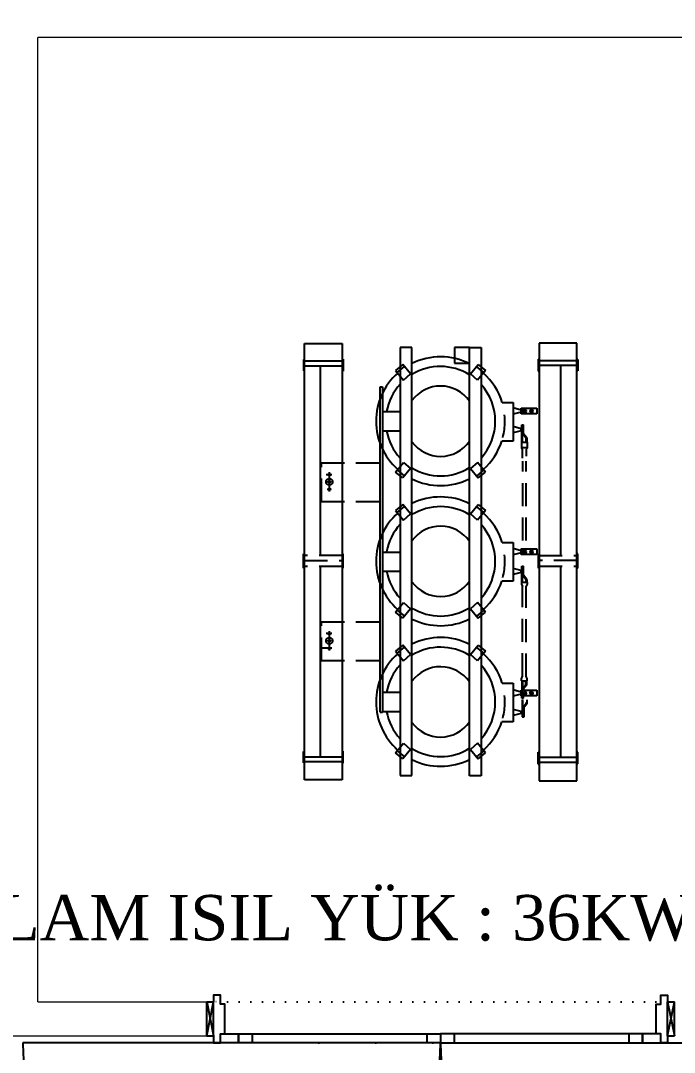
# Model space of a CAD drawing. Extents: x -5598 to 26293, y -3808 to 13850.
# Drawn here: x 2322.5 to 2610.5, y 2112.8 to 2567.5 of the extents above; entities that cross this region are included whole.
import ezdxf
from ezdxf.enums import TextEntityAlignment as Align

# ---------------------------------------------------------------- set-up
doc = ezdxf.new("R2010")
doc.units = 0
doc.header["$LTSCALE"] = 100
doc.header["$MEASUREMENT"] = 0
doc.linetypes.add('DOT', pattern=[0.25, 0, -0.25])
doc.linetypes.add('HIDDEN', pattern=[0.375, 0.25, -0.125])
for name, color, linetype in [('ELEKTRIK', 7, 'Continuous'), ('KA-PEN-11 @ 1', 5, 'Continuous'), ('KOR KASA', 1, 'Continuous'), ('OLCU DIS', 7, 'Continuous'), ('YAZI', 7, 'Continuous')]:
    doc.layers.add(name, color=color, linetype=linetype)
doc.layers.add('Y-DUVAR GAZBETON', color=161, linetype='Continuous', lineweight=20)
doc.styles.add('OLC-50', font='romans.shx', dxfattribs={"width": 0.5, "height": 0.15})
doc.styles.add('olcu', font='romans.shx', dxfattribs={"width": 0.5})
doc.styles.add('YAZI', font='times.ttf')
doc.dimstyles.new('1-200', dxfattribs={"dimtxt": 40, "dimasz": 2, "dimexe": 0, "dimexo": 0, "dimgap": 10, "dimtad": 1, "dimdec": 4, "dimrnd": 0.1, "dimzin": 9, "dimdsep": 46, "dimtxsty": 'olcu', "dimblk1": 'SOL', "dimblk2": 'SAG', "dimsah": 1, "dimcen": 0, "dimse1": 1, "dimse2": 1, "dimclre": 13, "dimadec": 0, "dimazin": 0, "dimtfac": 1, "dimtdec": 4, "dimtix": 1, "dimtmove": 2, "dimatfit": 2, "dimldrblk": 'SOL', "dimfxl": 0, "dimtolj": 1, "dimarcsym": 0})

# ---------------------------------------------------------------- blocks, each defined once
blk = doc.blocks.new('TRAFO')
at = {"color": 0}
for p, q in [((-118.44, 127.58), (-118.44, 148)), ((-118.44, 148), (118.87, 148)), ((-109.13, 148.51), (-109.13, 148)), ((-109.13, 148.51), (-102.93, 148.51)), ((-108.46, 148), (-108.46, 127.58)), ((-105.83, 148), (-105.83, 127.58)), ((-102.93, 148.51), (-102.93, 148)), ((-3.36, 148.51), (4.46, 148.51)), ((110.09, 148.51), (103.88, 148.51)), ((103.88, 148.51), (103.88, 148)), ((106.74, 148), (106.74, 127.58)), ((109.36, 148), (109.36, 127.58)), ((110.09, 148.51), (110.09, 148)), ((118.87, 148), (118.87, 127.58)), ((-105.83, 139.27), (-2.36, 139.27)), ((3.52, 139.27), (106.74, 139.27)), ((118.87, 127.58), (-118.44, 127.58)), ((-109.35, 127.02), (-109.35, 127.58)), ((-109.35, 127.02), (-102.87, 127.02)), ((-102.87, 127.02), (-102.87, 127.58)), ((-3.36, 127.07), (4.46, 127.07)), ((103.81, 127.02), (103.81, 127.58)), ((110.29, 127.02), (103.81, 127.02)), ((110.29, 127.02), (110.29, 127.58)), ((-81.62, 106.92), (-81.62, 105.71)), ((-81.62, 106.92), (95.27, 106.92)), ((95.27, 106.92), (95.27, 105.71)), ((95.27, 105.71), (-81.62, 105.71)), ((71.37, 105.71), (71.37, 96.03)), ((81.79, 105.71), (81.79, 96.03)), ((-116.06, 96.03), (-116.06, 89.61)), ((116.67, 96.03), (-116.06, 96.03)), ((-106.89, 94.53), (-103.65, 98.62)), ((-102.55, 97.71), (-105.83, 93.68)), ((-103.65, 98.62), (-98.41, 94.28)), ((-48.4, 98.62), (-53.64, 94.28)), ((-49.5, 97.71), (-46.21, 93.68)), ((-45.16, 94.53), (-48.4, 98.62)), ((-30.45, 94.53), (-27.22, 98.62)), ((-26.11, 97.71), (-29.4, 93.68)), ((-27.22, 98.62), (-21.97, 94.28)), ((28.04, 98.62), (22.79, 94.28)), ((26.93, 97.71), (30.22, 93.68)), ((31.28, 94.53), (28.04, 98.62)), ((45.7, 94.53), (48.94, 98.62)), ((50.05, 97.71), (46.76, 93.68)), ((48.94, 98.62), (54.19, 94.28)), ((104.2, 98.62), (98.95, 94.28)), ((103.09, 97.71), (106.38, 93.68)), ((107.43, 94.53), (104.2, 98.62)), ((116.67, 89.61), (116.67, 96.03)), ((-101.81, 90.43), (-106.89, 94.53)), ((-98.41, 94.28), (-101.81, 90.43)), ((-53.64, 94.28), (-50.24, 90.43)), ((-50.24, 90.43), (-45.16, 94.53)), ((-25.37, 90.43), (-30.45, 94.53)), ((-21.97, 94.28), (-25.37, 90.43)), ((22.79, 94.28), (26.19, 90.43)), ((26.19, 90.43), (31.28, 94.53)), ((50.79, 90.43), (45.7, 94.53)), ((54.19, 94.28), (50.79, 90.43)), ((98.95, 94.28), (102.35, 90.43)), ((102.35, 90.43), (107.43, 94.53)), ((-116.06, 89.61), (116.67, 89.61)), ((108.13, 66.51), (108.13, 58.36)), ((116.7, 66.51), (108.13, 66.51)), ((116.7, 58.36), (116.7, 66.51)), ((-116.13, 52.1), (-116.13, 58.36)), ((-116.13, 58.36), (116.7, 58.36)), ((-101.81, 57.8), (-106.89, 53.7)), ((-98.41, 53.94), (-101.81, 57.8)), ((-53.64, 53.94), (-50.24, 57.8)), ((-50.24, 57.8), (-45.16, 53.7)), ((-25.37, 57.8), (-30.45, 53.7)), ((-21.97, 53.94), (-25.37, 57.8)), ((22.79, 53.94), (26.19, 57.8)), ((26.19, 57.8), (31.28, 53.7)), ((50.79, 57.8), (45.7, 53.7)), ((54.19, 53.94), (50.79, 57.8)), ((98.95, 53.94), (102.35, 57.8)), ((102.35, 57.8), (107.43, 53.7)), ((116.7, 58.36), (116.7, 52.1)), ((116.7, 52.1), (-116.13, 52.1)), ((-106.89, 53.7), (-103.65, 49.6)), ((-102.55, 50.52), (-105.83, 54.55)), ((-103.65, 49.6), (-98.41, 53.94)), ((-48.4, 49.6), (-53.64, 53.94)), ((-49.5, 50.52), (-46.21, 54.55)), ((-45.16, 53.7), (-48.4, 49.6)), ((-30.45, 53.7), (-27.22, 49.6)), ((-26.11, 50.52), (-29.4, 54.55)), ((-27.22, 49.6), (-21.97, 53.94)), ((28.04, 49.6), (22.79, 53.94)), ((26.93, 50.52), (30.22, 54.55)), ((31.28, 53.7), (28.04, 49.6)), ((45.7, 53.7), (48.94, 49.6)), ((50.05, 50.52), (46.76, 54.55)), ((48.94, 49.6), (54.19, 53.94)), ((104.2, 49.6), (98.95, 53.94)), ((103.09, 50.52), (106.38, 54.55)), ((107.43, 53.7), (104.2, 49.6)), ((-86.8, 34.65), (-86.8, 40.8)), ((-65.84, 40.62), (-65.84, 34.65)), ((-10.36, 34.65), (-10.36, 40.8)), ((10.59, 40.62), (10.59, 34.65)), ((65.79, 34.65), (65.79, 40.8)), ((86.75, 40.62), (86.75, 34.65)), ((-65.84, 34.65), (-86.8, 34.65)), ((-82.34, 30.28), (-83.46, 34.65)), ((-81.27, 30.28), (-80.07, 34.65)), ((-71.77, 30.34), (-72.87, 34.65)), ((-70.66, 30.34), (-69.48, 34.65)), ((10.59, 34.65), (-10.36, 34.65)), ((-5.72, 30.28), (-6.84, 34.65)), ((-4.64, 30.28), (-3.45, 34.65)), ((5.05, 30.34), (3.94, 34.65)), ((6.15, 30.34), (7.33, 34.65)), ((86.75, 34.65), (65.79, 34.65)), ((71.41, 30.28), (70.29, 34.65)), ((72.49, 30.28), (73.68, 34.65)), ((81.5, 30.34), (80.4, 34.65)), ((82.61, 30.34), (83.78, 34.65)), ((-84.2, 29.82), (-84.2, 28.73)), ((-74.95, 29.82), (-84.2, 29.82)), ((-78.82, 29.31), (-84.2, 29.31)), ((-84.2, 28.73), (-78.96, 28.73)), ((-82.34, 30.28), (-81.27, 30.28)), ((-78.96, 28.73), (-77.13, 27.11)), ((-78.82, 29.31), (-75.05, 29.31)), ((-77.12, 27.67), (-78.82, 29.31)), ((-73.97, 29.84), (-73.97, 28.98)), ((-73.97, 29.84), (-72.77, 29.84)), ((-73.97, 29.56), (-72.77, 29.56)), ((-73.97, 28.98), (-72.77, 28.98)), ((-72.77, 21.76), (-72.77, 30.34)), ((-72.77, 30.34), (-69.7, 30.34)), ((-72.77, 29.7), (-69.7, 29.7)), ((-72.28, 28.41), (-70.14, 28.41)), ((-69.7, 30.34), (-69.7, 21.76)), ((-64.55, 29.92), (-69.7, 29.92)), ((-64.55, 29.54), (-69.7, 29.54)), ((-69, 28.93), (-69.7, 28.93)), ((-66.72, 27.17), (-69, 28.93)), ((-66.72, 27.81), (-68.96, 29.54)), ((-64.55, 30.13), (-63.41, 30.13)), ((-64.55, 29.92), (-64.55, 30.13)), ((-64.55, 29.92), (-64.55, 27.06)), ((-63.41, 30.13), (-62.09, 29.54)), ((-12.02, 30.13), (-13.35, 29.54)), ((-10.89, 30.13), (-12.02, 30.13)), ((-10.89, 29.92), (-10.89, 30.13)), ((-10.89, 29.92), (-10.89, 27.06)), ((-10.89, 29.92), (-2.19, 29.92)), ((-10.89, 29.54), (-2.19, 29.54)), ((-9.46, 27.81), (-7.22, 29.54)), ((-9.46, 27.17), (-7.18, 28.93)), ((-7.18, 28.93), (-2.19, 28.93)), ((-5.72, 30.28), (-4.64, 30.28)), ((-2.19, 29.92), (-2.19, 28.93)), ((4.05, 30.34), (7.12, 30.34)), ((4.05, 21.76), (4.05, 30.34)), ((4.05, 29.7), (7.12, 29.7)), ((4.53, 28.41), (6.67, 28.41)), ((7.12, 30.34), (7.12, 21.76)), ((61.25, 29.75), (56.52, 29.75)), ((61.85, 30.13), (61.25, 29.75)), ((65.15, 30.13), (61.85, 30.13)), ((62.3, 29.92), (62.3, 27.06)), ((65.15, 29.92), (65.15, 30.13)), ((65.15, 29.92), (74.56, 29.92)), ((65.15, 29.92), (65.15, 27.06)), ((65.15, 29.54), (74.56, 29.54)), ((67.47, 27.81), (69.71, 29.54)), ((67.47, 27.17), (69.75, 28.93)), ((69.75, 28.93), (74.56, 28.93)), ((71.41, 30.28), (72.49, 30.28)), ((74.56, 29.92), (74.56, 28.93)), ((80.5, 21.76), (80.5, 30.34)), ((80.5, 30.34), (83.57, 30.34)), ((80.5, 29.7), (83.57, 29.7)), ((80.99, 28.41), (83.13, 28.41)), ((83.57, 30.34), (83.57, 21.76)), ((-77.13, 27.11), (-74.95, 27.11)), ((-76.31, 27.67), (-77.12, 27.67)), ((-72.28, 24.69), (-70.14, 24.69)), ((-66.72, 27.17), (-64.55, 27.17)), ((-66.71, 27.81), (-64.55, 27.81)), ((-64.55, 27.06), (-63.38, 27.06)), ((-63.38, 27.06), (-62.3, 27.57)), ((-12.06, 27.06), (-13.13, 27.57)), ((-10.89, 27.06), (-12.06, 27.06)), ((-9.47, 27.81), (-10.89, 27.81)), ((-9.46, 27.17), (-10.89, 27.17)), ((4.53, 24.69), (6.67, 24.69)), ((61.33, 27.65), (57.62, 27.65)), ((61.82, 27.06), (61.33, 27.65)), ((65.15, 27.06), (61.82, 27.06)), ((67.46, 27.81), (65.15, 27.81)), ((67.47, 27.17), (65.15, 27.17)), ((80.99, 24.69), (83.13, 24.69)), ((-118.92, 20.42), (-118.92, 0)), ((118.92, 20.42), (-118.92, 20.42)), ((-109.83, 20.98), (-103.35, 20.98)), ((-109.83, 20.98), (-109.83, 20.42)), ((-108.94, 0), (-108.94, 20.42)), ((-106.31, 0), (-106.31, 20.42)), ((-103.35, 20.98), (-103.35, 20.42)), ((-69.7, 21.76), (-72.77, 21.76)), ((-3.28, 20.93), (4.54, 20.93)), ((-3.28, 20.93), (-3.28, 20.42)), ((7.12, 21.76), (4.05, 21.76)), ((4.54, 20.93), (4.54, 20.42)), ((83.57, 21.76), (80.5, 21.76)), ((103.85, 20.98), (103.85, 20.42)), ((110.34, 20.98), (103.85, 20.98)), ((106.79, 0), (106.79, 20.42)), ((109.41, 0), (109.41, 20.42)), ((110.34, 20.98), (110.34, 20.42)), ((118.92, 0), (118.92, 20.42)), ((-106.31, 8.73), (-2.84, 8.73)), ((3.04, 8.73), (106.79, 8.73)), ((-118.92, 0), (118.92, 0)), ((-109.61, -0.51), (-109.61, 0)), ((-103.41, -0.51), (-103.41, 0)), ((-3.28, -0.51), (-3.28, 0)), ((4.54, -0.51), (4.54, 0)), ((103.93, -0.51), (103.93, 0)), ((110.14, -0.51), (110.14, 0)), ((-109.61, -0.51), (-103.41, -0.51)), ((-3.28, -0.51), (4.54, -0.51)), ((110.14, -0.51), (103.93, -0.51))]:
    blk.add_line(p, q, dxfattribs=at)
at = {"color": 0, "linetype": 'HIDDEN', "ltscale": 0.5}
for p, q in [((-3.36, 148.51), (-3.36, 148)), ((-2.36, 127.58), (-2.36, 148)), ((0.76, 148), (0.76, 127.58)), ((3.52, 127.58), (3.52, 148)), ((4.46, 148.51), (4.46, 148)), ((-53.51, 138.83), (-53.51, 107.69)), ((-53.51, 138.83), (-32.47, 138.83)), ((-46.87, 133.19), (-46.87, 138.83)), ((-38.91, 133.19), (-38.91, 136.26)), ((-32.47, 138.83), (-32.47, 107.69)), ((32.91, 138.83), (53.94, 138.83)), ((32.91, 138.83), (32.91, 107.69)), ((47.5, 133.19), (47.5, 136.26)), ((53.94, 138.83), (53.94, 107.69)), ((-37.54, 134.54), (-48.07, 134.54)), ((48.88, 134.54), (38.34, 134.54)), ((-3.36, 127.07), (-3.36, 127.58)), ((4.46, 127.07), (4.46, 127.58)), ((-81.25, 105.71), (-81.25, 96.03)), ((-70.8, 105.71), (-70.8, 96.03)), ((-4.89, 105.71), (-4.89, 96.03)), ((5.39, 105.71), (5.39, 96.03)), ((-62.09, 29.54), (-13.35, 29.54)), ((11.7, 29.44), (54.84, 29.44)), ((-62.3, 27.57), (-13.16, 27.57)), ((11.7, 27.49), (54.84, 27.49)), ((-2.28, 20.42), (-2.28, 0)), ((0.84, 0), (0.84, 20.42)), ((3.6, 20.42), (3.6, 0))]:
    blk.add_line(p, q, dxfattribs=at)
for centre, radius in [((-46.87, 134.54), 0.599), ((-42.81, 134.54), 1.78), ((-42.81, 134.54), 0.599), ((-38.91, 134.54), 0.599), ((39.54, 134.54), 0.599), ((43.6, 134.54), 1.78), ((43.6, 134.54), 0.599), ((47.5, 134.54), 0.599)]:
    blk.add_circle(centre, radius, dxfattribs=at)
at = {"color": 0}
for centre in [(-71.21, 28.41), (5.6, 28.41), (82.05, 28.41), (-71.21, 24.69), (5.6, 24.69), (82.05, 24.69)]:
    blk.add_circle(centre, 0.821, dxfattribs=at)
for centre, radius, start, end in [((-76.03, 74.11), 35.01, 41.6782, 138.3025), ((0.4, 74.11), 35.01, 41.6782, 138.3025), ((76.56, 74.11), 35.01, 41.6782, 138.3025), ((-76.03, 74.11), 29.74, 100.0953, 132.5448), ((-76.03, 74.11), 29.74, 47.4552, 79.8685), ((0.4, 74.11), 29.74, 100.0953, 132.5448), ((0.4, 74.11), 29.74, 47.4552, 79.8685), ((76.56, 74.11), 29.74, 100.0953, 132.5448), ((76.56, 74.11), 29.74, 47.4552, 79.8685), ((-76.03, 74.11), 35.01, 153.7182, 206.7412), ((-76.03, 74.11), 29.74, 148.591, 211.9777), ((-76.03, 74.11), 19.13, 125.8881, 235.4157), ((-76.03, 74.11), 19.13, 304.5843, 54.1119), ((-76.03, 74.11), 29.74, 328.0223, 31.409), ((-76.03, 74.11), 35.01, 333.2588, 26.2818), ((0.4, 74.11), 35.01, 153.7182, 206.7412), ((0.4, 74.11), 29.74, 148.591, 211.9777), ((0.4, 74.11), 19.13, 125.8881, 235.4157), ((0.4, 74.11), 19.13, 304.5843, 54.1119), ((0.4, 74.11), 29.74, 328.0223, 31.409), ((0.4, 74.11), 35.01, 333.2588, 26.2818), ((76.56, 74.11), 35.01, 153.7182, 206.7412), ((76.56, 74.11), 29.74, 148.591, 211.9777), ((76.56, 74.11), 19.13, 125.8881, 235.4157), ((76.56, 74.11), 19.13, 304.5843, 54.1119), ((76.56, 74.11), 29.74, 328.0223, 31.409), ((76.56, 74.11), 35.01, 333.2588, 26.2818), ((-76.03, 74.11), 35.01, 221.6975, 252.0898), ((-76.03, 74.11), 29.74, 227.7361, 312.2639), ((-76.03, 74.11), 35.01, 286.9276, 318.3218), ((0.4, 74.11), 35.01, 221.6975, 252.0898), ((0.4, 74.11), 29.74, 227.7361, 312.2639), ((0.4, 74.11), 35.01, 286.9276, 318.3218), ((76.56, 74.11), 35.01, 221.6975, 252.0898), ((76.56, 74.11), 29.74, 227.7361, 312.2639), ((76.56, 74.11), 35.01, 286.9276, 318.3218)]:
    blk.add_arc(centre, radius, start, end, dxfattribs=at)
at = {"color": 0, "linetype": 'HIDDEN', "ltscale": 0.5}
for centre in [(-76.03, 74.11), (0.4, 74.11), (76.56, 74.11)]:
    blk.add_arc(centre, 35.01, 255.2952, 284.6208, dxfattribs=at)
blk = doc.blocks.new('*U94')
at = {"layer": 'KOR KASA'}
for p, q in [((0, 126), (15, 126)), ((15, 126), (15, 123)), ((0, -77), (0, -80)), ((0, -77), (15, -77)), ((15, -77), (15, -80))]:
    blk.add_line(p, q, dxfattribs=at)
for points in [[(15, 126), (0, 123)], [(0, 126), (15, 123)], [(0, 126), (0, 123)], [(0, 123), (15, 123)], [(15, -77), (0, -80)], [(0, -77), (15, -80)], [(0, -80), (15, -80)]]:
    blk.add_lwpolyline(points, dxfattribs=at)
blk = doc.blocks.new('*U489')
at = {"color": 0, "lineweight": -3}
for p, q in [((-189, 18), (-284, 18)), ((-183, 14), (-183, 18)), ((-106, 14), (-106, 18)), ((-94, 14), (-94, 18)), ((-17, 14), (-17, 18)), ((-11, 18), (84, 18))]:
    blk.add_line(p, q, dxfattribs=at)
at = {"color": 0, "linetype": 'DOT', "lineweight": -3}
blk.add_line((-197, 18), (-3, 18), dxfattribs=at)
at = {"color": 0, "linetype": 'DOT', "ltscale": 0.2}
blk.add_line((-200, 0), (0, 0), dxfattribs=at)
at = {"color": 0, "lineweight": -3}
for points in [[(-200, 15), (-200, 18), (-197, 18), (-197, 14), (-195, 14), (-195, 1), (-197, 1), (-197, -3), (-200, -3), (-200, 0)], [(0, 15), (0, 18), (-3, 18), (-3, 14), (-5, 14), (-5, 1), (-3, 1), (-3, -3), (0, -3), (0, 0)]]:
    blk.add_lwpolyline(points, dxfattribs=at)
for points in [[(-197, 14), (-189, 14), (-189, 18), (-197, 18)], [(-189, 18), (-189, 14), (-100, 14), (-100, 18)], [(-11, 18), (-11, 14), (-100, 14), (-100, 18)], [(-3, 14), (-11, 14), (-11, 18), (-3, 18)]]:
    blk.add_lwpolyline(points, close=True, dxfattribs=at)
for centre in [(-192, 18), (-8, 18)]:
    blk.add_arc(centre, 92, 0, 180, dxfattribs=at)
at = {"style": 'OLC-50', "width": 0.5, "flags": 1}
for tag, p in [('K-NO', (-222.76, -85.82)), ('K-KANRENK', (-42.31, -90.79)), ('K-BLOK', (-223.43, -122.56)), ('K-KASRENK', (-41.25, -128.74)), ('K-KAT', (-224.31, -158.03)), ('K-TAMACILMA', (-42.77, -167.71)), ('K-MAHALKOD', (-223.25, -195.98)), ('K-FOTOSEL', (-41.83, -203.71)), ('K-MAHALAD', (-224.78, -234.95)), ('K-HERMETIK', (-39.92, -238.3)), ('K-ACILISYON', (-223.83, -270.95)), ('K-HIDROLIK', (-42.21, -272.16)), ('K-YANGIN', (-221.93, -305.54)), ('K-KART', (-40.38, -305.83)), ('K-KANATTIP', (-224.21, -339.41)), ('K-BAND', (-41.83, -347.67)), ('K-KANATMALZ', (-222.39, -373.07)), ('K-MENFEZ', (-39.92, -382.26)), ('K-KASAMALZ', (-221.37, -412.06)), ('K-PBAR', (-42.21, -416.12)), ('K-KASATIP', (-222.05, -448.79)), ('K-ELEKTRIKLI', (-40.38, -449.79)), ('K-DUVAR', (-222.05, -487.23)), ('K-TIP', (-40.38, -488.44)), ('K-REZ1', (-40.38, -526.33)), ('K-REZ2', (-40.38, -562.76)), ('K-REZ3', (-40.38, -602.74))]:
    blk.add_attdef(tag, p, '', height=30, dxfattribs=at)
blk = doc.blocks.new('SOL')
at = {"color": 0}
for p, q in [((0, 30), (0, -6.96)), ((7.58, 0), (-6.97, 0))]:
    blk.add_line(p, q, dxfattribs=at)
blk.add_circle((0, 0), 3, dxfattribs=at)
blk = doc.blocks.new('SAG')
at = {"color": 0}
for p, q in [((0, -30), (0, 6.96)), ((7.58, 0), (-6.97, 0))]:
    blk.add_line(p, q, dxfattribs=at)
blk.add_circle((0, 0), 3, dxfattribs=at)
blk = doc.blocks.new('*D332')
at = {"layer": 'OLCU DIS', "color": 0, "lineweight": -2, "transparency": 16777216}
blk.add_line((21268, -935), (-2968, -935), dxfattribs=at)
at = {"layer": 'OLCU DIS', "color": 0, "lineweight": -2, "transparency": 16777216, "xscale": 2, "yscale": 2, "zscale": 2, "rotation": 180}
blk.add_blockref('SAG', (-2970, -935), dxfattribs=at)
at = {"layer": 'OLCU DIS', "color": 0, "lineweight": -2, "transparency": 16777216, "xscale": 2, "yscale": 2, "zscale": 2}
blk.add_blockref('SOL', (21270, -935), dxfattribs=at)
at = {"layer": 'OLCU DIS', "color": 0, "transparency": 16777216, "insert": (9295.64, -905), "char_height": 40, "attachment_point": 5, "style": 'olcu'}
blk.add_mtext('\\A1;24240', dxfattribs=at)

msp = doc.modelspace()

# ---------------------------------------------------------------- linework, layer by layer
at = {"layer": 'Y-DUVAR GAZBETON'}
for p, q in [((2330, 2135.00004), (2330, 2560.00004)), ((2685, 2559.99999), (2330, 2560.00004)), ((2330, 2135.00004), (2404.5, 2135.00004)), ((2404.5, 2135.00004), (2404.5, 2120.00004)), ((2240.5, 2120.00004), (2404.5, 2120.00004))]:
    msp.add_line(p, q, dxfattribs=at)

# ---------------------------------------------------------------- block references
at = {"layer": 'ELEKTRIK', "color": 37, "xscale": 0.8108077037658209, "yscale": 0.8108077037658209, "zscale": 0.8108077037658209, "rotation": 89.99999999999997}
msp.add_blockref('TRAFO', (2567.56681, 2328.87164), dxfattribs=at)
at = {"layer": 'KA-PEN-11 @ 1', "rotation": 180}
msp.add_blockref('*U489', (2407.5, 2135.00004), dxfattribs=at)
at = {"layer": 'KOR KASA', "rotation": 90}
msp.add_blockref('*U94', (2530.5, 2119.99984), dxfattribs=at)

# ---------------------------------------------------------------- texts
at = {"layer": 'YAZI', "color": 7, "style": 'YAZI'}
msp.add_text('4 ADET TRAFO İÇİN TOPLAM ISIL YÜK : 36KW', height=20, dxfattribs=at).set_placement((2294.00415, 2172.15941), align=Align.MIDDLE_CENTER)

# ---------------------------------------------------------------- dimensions: what is measured, and where the dimension line sits
at = {"layer": 'OLCU DIS', "color": 7}
dim = msp.add_linear_dim(base=(-2970, -935), p1=(21270, -635), p2=(-2970, 7535), dimstyle='1-200', dxfattribs=at)
dim.commit()
dim.dimension.update_dxf_attribs({"geometry": '*D332', "text_midpoint": (9295.63768, -905), "dimtype": 160})

doc.saveas('drawing.dxf')
